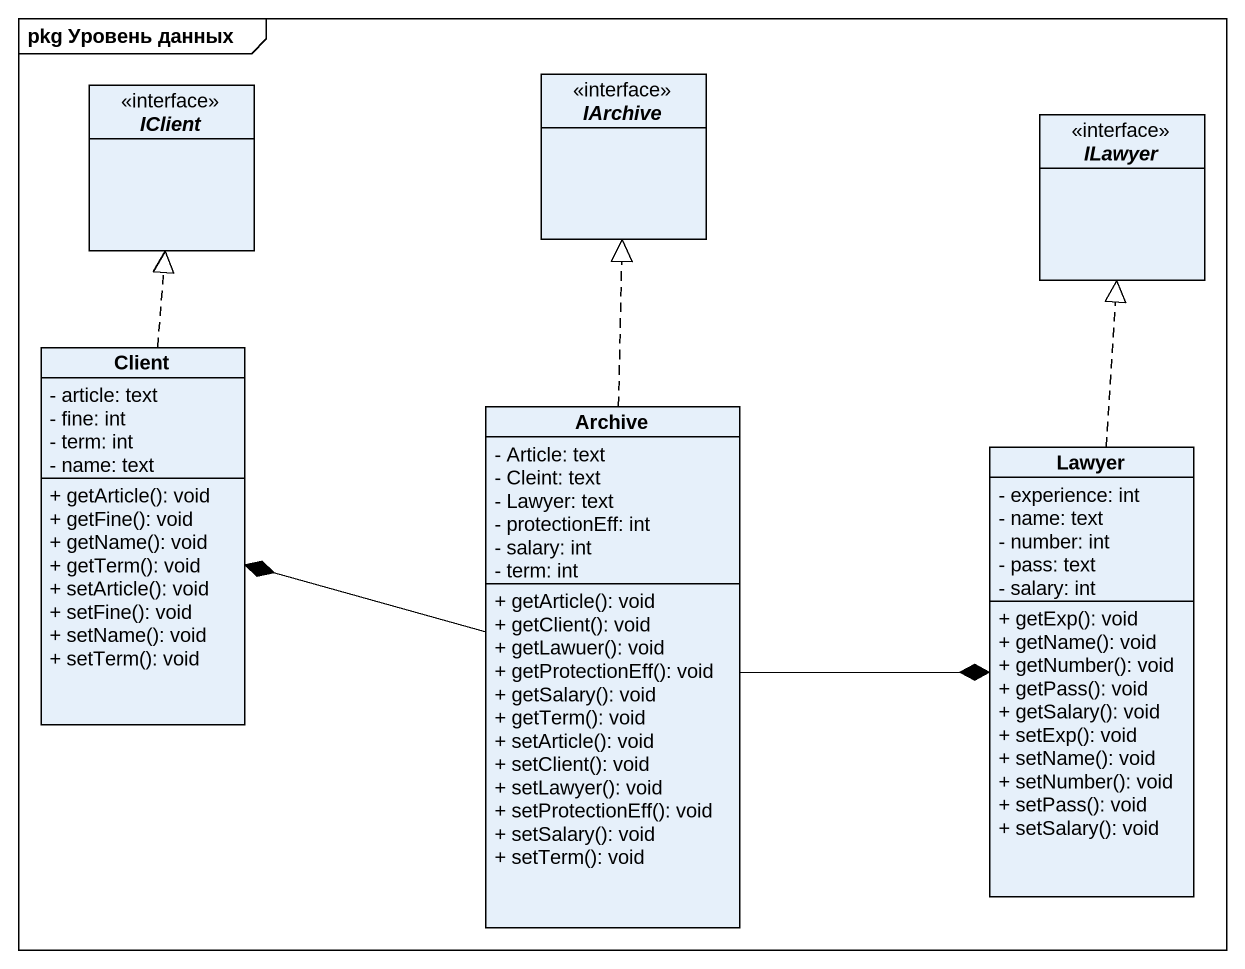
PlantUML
@startuml
mainframe pkg Уровень данных
hide circle
hide empty members
skinparam classAttributeIconSize 0
interface IClient <<interface>>
interface IArchive <<interface>>
interface ILawyer <<interface>>
class Client {
  - article: text
  - fine: int
  - term: int
  - name: text
  + getArticle(): void
  + getFine(): void
  + getName(): void
  + getTerm(): void
  + setArticle(): void
  + setFine(): void
  + setName(): void
  + setTerm(): void
}
class Archive {
  - Article: text
  - Cleint: text
  - Lawyer: text
  - protectionEff: int
  - salary: int
  - term: int
  + getArticle(): void
  + getClient(): void
  + getLawuer(): void
  + getProtectionEff(): void
  + getSalary(): void
  + getTerm(): void
  + setArticle(): void
  + setClient(): void
  + setLawyer(): void
  + setProtectionEff(): void
  + setSalary(): void
  + setTerm(): void
}
class Lawyer {
  - experience: int
  - name: text
  - number: int
  - pass: text
  - salary: int
  + getExp(): void
  + getName(): void
  + getNumber(): void
  + getPass(): void
  + getSalary(): void
  + setExp(): void
  + setName(): void
  + setNumber(): void
  + setPass(): void
  + setSalary(): void
}
Client .up.|> IClient
Archive .up.|> IArchive
Archive -left-* Client
Archive -right-* Lawyer
Lawyer .up.|> ILawyer
@enduml
